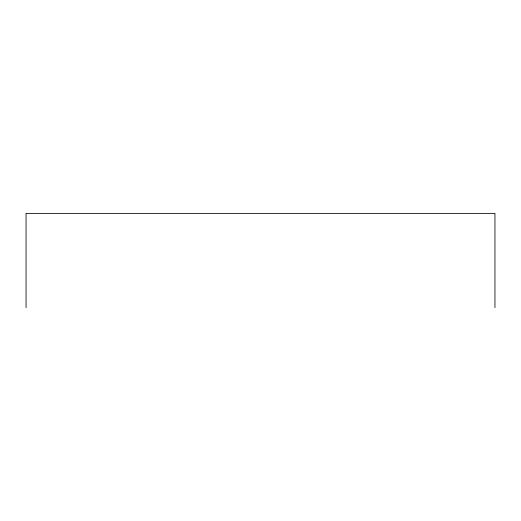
<?xml version="1.0" encoding="UTF-8"?>
<svg xmlns="http://www.w3.org/2000/svg" width="521" height="521" viewBox="0 0 521 521"><rect width="100%" height="100%" fill="white"/><g stroke="black" fill="none" stroke-linecap="round" stroke-linejoin="round"><path stroke-width="0.78" d="M494.95 307.624L494.95 213.376L26.05 213.376L26.05 307.624"/></g></svg>
